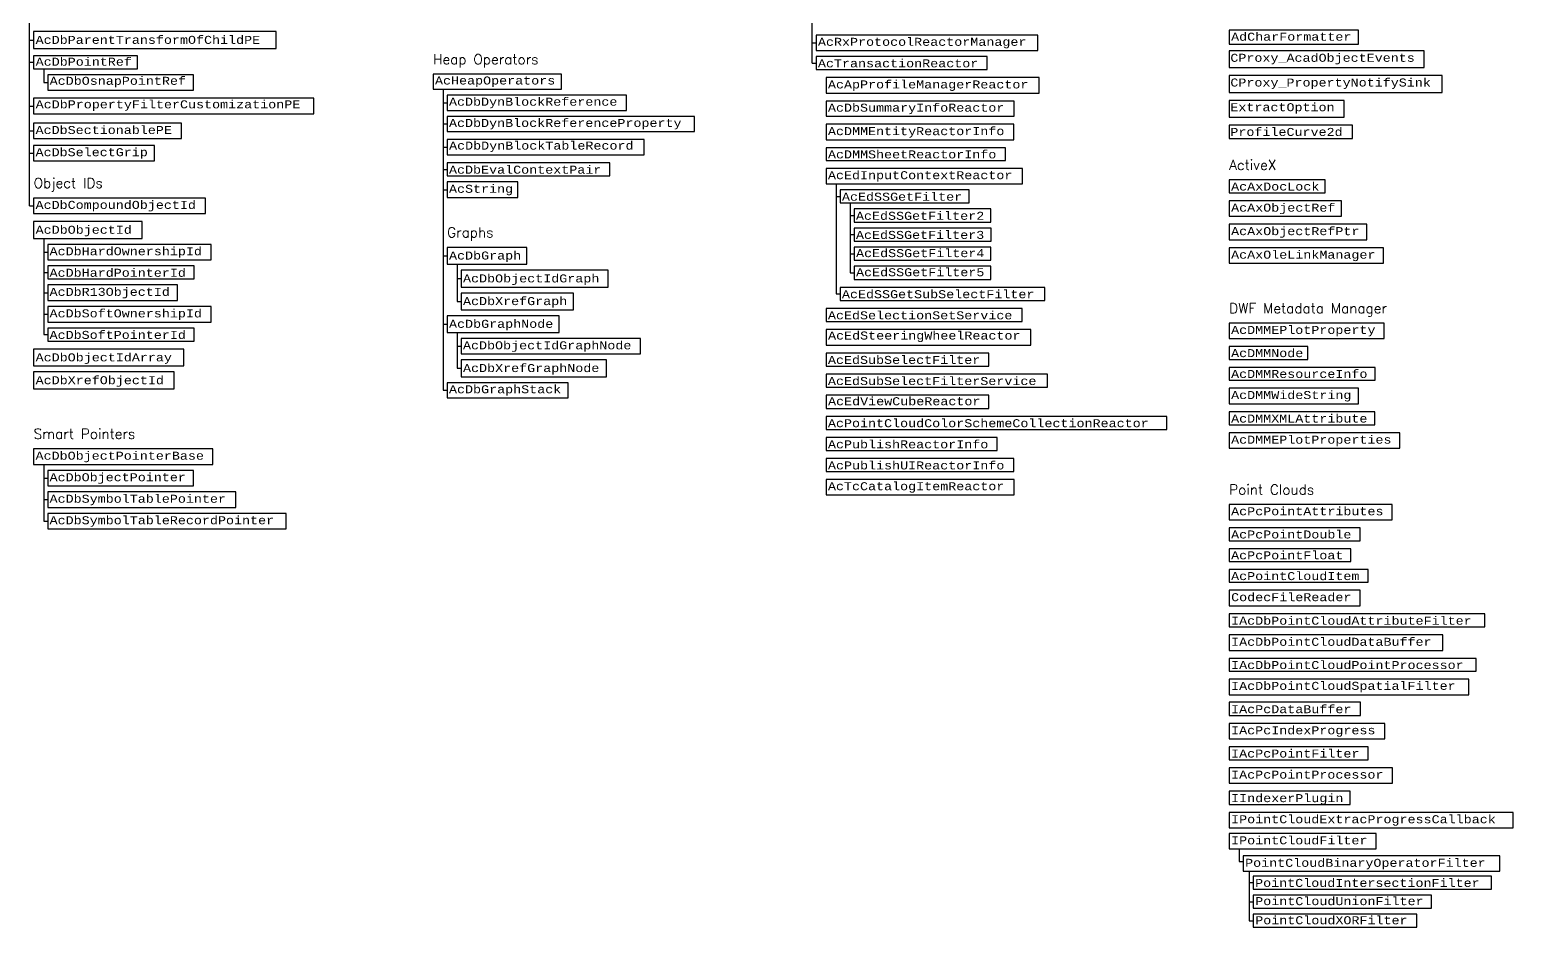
# Model space of a CAD drawing. Header units: inches. Extents: x 349 to 921, y -346 to 10.
# Drawn here: x 429 to 503.1, y -127.9 to -83 of the extents above; entities that cross this region are included whole.
import ezdxf

# ---------------------------------------------------------------- set-up
doc = ezdxf.new("R2010")
doc.units = ezdxf.units.IN
doc.header["$MEASUREMENT"] = 0
for name, color, linetype in [('ObjectARX 2009 Unmanaged classes', 7, 'Continuous'), ('ObjectARX 2010 Unmanaged classes', 7, 'Continuous'), ('Unmanaged classes', 7, 'Continuous'), ('Unmanaged classes w .NET Wrappers', 3, 'Continuous')]:
    doc.layers.add(name, color=color, linetype=linetype)
doc.styles.add('Categories', font='romanc.shx', dxfattribs={"height": 0.5})
doc.styles.get("Standard").update_dxf_attribs({"font": 'cour.ttf'})
doc.styles.add('Unmanaged', font='cour.ttf', dxfattribs={"height": 0.2})

msp = doc.modelspace()

# ---------------------------------------------------------------- linework, layer by layer
for p, q in [((428.968, -91.815), (428.968, -0.743)), ((468.078, -84.679), (468.078, -0.743)), ((428.968, -83.531), (429.168, -83.531)), ((468.078, -83.671), (468.278, -83.671)), ((428.968, -84.642), (429.168, -84.642)), ((429.668, -84.969), (429.668, -85.657)), ((468.078, -84.679), (468.278, -84.679)), ((429.668, -85.657), (429.868, -85.657)), ((449.634, -85.985), (449.634, -101.039)), ((449.634, -86.666), (449.834, -86.666)), ((428.968, -86.832), (429.168, -86.832)), ((428.968, -88.072), (429.168, -88.072)), ((449.634, -87.727), (449.834, -87.727)), ((449.634, -88.888), (449.834, -88.888)), ((428.968, -89.183), (429.168, -89.183)), ((449.634, -89.996), (449.834, -89.996)), ((449.634, -91.011), (449.834, -91.011)), ((469.278, -90.719), (469.278, -96.22)), ((428.968, -91.815), (429.168, -91.815)), ((428.968, -91.815), (429.168, -91.815)), ((469.278, -91.347), (469.478, -91.347)), ((469.978, -91.674), (469.978, -95.166)), ((469.978, -92.301), (470.178, -92.301)), ((429.668, -93.446), (429.668, -98.254)), ((469.978, -93.256), (470.178, -93.256)), ((429.668, -94.133), (429.868, -94.133)), ((449.634, -94.316), (449.834, -94.316)), ((450.334, -94.734), (450.334, -96.594)), ((469.978, -94.211), (470.178, -94.211)), ((429.668, -95.149), (429.868, -95.149)), ((450.334, -95.455), (450.534, -95.455)), ((469.978, -95.166), (470.178, -95.166)), ((429.668, -96.164), (429.868, -96.164)), ((469.278, -96.22), (469.478, -96.22)), ((450.334, -96.594), (450.534, -96.594)), ((429.668, -97.239), (429.868, -97.239)), ((449.634, -97.73), (449.834, -97.73)), ((429.668, -98.254), (429.868, -98.254)), ((450.334, -98.148), (450.334, -99.941)), ((450.334, -98.835), (450.534, -98.835)), ((450.334, -99.941), (450.534, -99.941)), ((449.634, -101.039), (449.834, -101.039)), ((429.668, -104.742), (429.668, -107.581)), ((429.668, -105.43), (429.868, -105.43)), ((429.668, -106.505), (429.868, -106.505)), ((429.668, -107.581), (429.868, -107.581)), ((489.431, -123.968), (489.431, -124.596)), ((489.431, -124.596), (489.631, -124.596)), ((489.931, -125.07), (489.931, -127.558)), ((489.931, -125.649), (490.131, -125.649)), ((489.931, -126.603), (490.131, -126.603)), ((489.931, -127.558), (490.131, -127.558))]:
    msp.add_line(p, q)
for points in [[(488.931, -83.035), (488.931, -83.729), (495.389, -83.729), (495.389, -83.035)], [(429.168, -83.11), (429.168, -83.953), (441.285, -83.953), (441.285, -83.11)], [(468.278, -83.29), (468.278, -84.052), (479.357, -84.052), (479.357, -83.29)], [(429.168, -84.314), (429.168, -84.969), (434.365, -84.969), (434.365, -84.314)], [(468.278, -84.352), (468.278, -85.006), (476.836, -85.006), (476.836, -84.352)], [(488.931, -84.075), (488.931, -84.91), (498.681, -84.91), (498.681, -84.075)], [(429.868, -85.269), (429.868, -86.044), (437.166, -86.044), (437.166, -85.269)], [(449.134, -85.244), (449.134, -85.985), (455.56, -85.985), (455.56, -85.244)], [(468.778, -85.406), (468.778, -86.182), (479.437, -86.182), (479.437, -85.406)], [(488.931, -85.31), (488.931, -86.145), (499.572, -86.145), (499.572, -85.31)], [(429.168, -86.444), (429.168, -87.22), (443.174, -87.22), (443.174, -86.444)], [(449.834, -86.285), (449.834, -87.046), (458.798, -87.046), (458.798, -86.285)], [(468.778, -86.582), (468.778, -87.343), (478.176, -87.343), (478.176, -86.582)], [(488.931, -86.545), (488.931, -87.381), (494.67, -87.381), (494.67, -86.545)], [(449.834, -87.346), (449.834, -88.107), (462.195, -88.107), (462.195, -87.346)], [(429.168, -87.685), (429.168, -88.46), (436.556, -88.46), (436.556, -87.685)], [(468.778, -87.743), (468.778, -88.518), (478.166, -88.518), (478.166, -87.743)], [(488.931, -87.781), (488.931, -88.461), (495.095, -88.461), (495.095, -87.781)], [(429.168, -88.795), (429.168, -89.57), (435.205, -89.57), (435.205, -88.795)], [(449.834, -88.507), (449.834, -89.268), (459.681, -89.268), (459.681, -88.507)], [(468.778, -88.918), (468.778, -89.558), (477.746, -89.558), (477.746, -88.918)], [(449.834, -89.668), (449.834, -90.323), (457.972, -90.323), (457.972, -89.668)], [(468.778, -89.958), (468.778, -90.719), (478.596, -90.719), (478.596, -89.958)], [(449.834, -90.623), (449.834, -91.398), (453.363, -91.398), (453.363, -90.623)], [(469.478, -91.019), (469.478, -91.674), (475.935, -91.674), (475.935, -91.019)], [(488.931, -90.525), (488.931, -91.165), (493.728, -91.165), (493.728, -90.525)], [(429.168, -91.428), (429.168, -92.203), (437.754, -92.203), (437.754, -91.428)], [(429.168, -91.428), (429.168, -92.203), (437.754, -92.203), (437.754, -91.428)], [(488.931, -91.565), (488.931, -92.341), (494.549, -92.341), (494.549, -91.565)], [(429.168, -92.603), (429.168, -93.446), (434.588, -93.446), (434.588, -92.603)], [(470.178, -91.974), (470.178, -92.629), (477.01, -92.629), (477.01, -91.974)], [(470.178, -92.929), (470.178, -93.583), (477.025, -93.583), (477.025, -92.929)], [(488.931, -92.741), (488.931, -93.516), (495.809, -93.516), (495.809, -92.741)], [(429.868, -93.746), (429.868, -94.521), (438.034, -94.521), (438.034, -93.746)], [(449.834, -93.898), (449.834, -94.734), (453.827, -94.734), (453.827, -93.898)], [(470.178, -93.883), (470.178, -94.538), (477.01, -94.538), (477.01, -93.883)], [(488.931, -93.916), (488.931, -94.692), (496.649, -94.692), (496.649, -93.916)], [(429.868, -94.821), (429.868, -95.476), (437.194, -95.476), (437.194, -94.821)], [(470.178, -94.838), (470.178, -95.493), (477.01, -95.493), (477.01, -94.838)], [(450.534, -95.034), (450.534, -95.877), (457.891, -95.877), (457.891, -95.034)], [(429.868, -95.776), (429.868, -96.551), (436.354, -96.551), (436.354, -95.776)], [(450.534, -96.177), (450.534, -97.012), (456.153, -97.012), (456.153, -96.177)], [(469.478, -95.893), (469.478, -96.548), (479.717, -96.548), (479.717, -95.893)], [(429.868, -96.851), (429.868, -97.627), (438.034, -97.627), (438.034, -96.851)], [(468.778, -96.948), (468.778, -97.602), (478.582, -97.602), (478.582, -96.948)], [(449.834, -97.312), (449.834, -98.148), (455.443, -98.148), (455.443, -97.312)], [(488.931, -97.692), (488.931, -98.453), (496.671, -98.453), (496.671, -97.692)], [(429.868, -97.927), (429.868, -98.581), (437.194, -98.581), (437.194, -97.927)], [(450.534, -98.448), (450.534, -99.223), (459.498, -99.223), (459.498, -98.448)], [(468.778, -98.002), (468.778, -98.778), (479.017, -98.778), (479.017, -98.002)], [(429.168, -98.981), (429.168, -99.824), (436.674, -99.824), (436.674, -98.981)], [(468.778, -99.178), (468.778, -99.832), (476.916, -99.832), (476.916, -99.178)], [(488.931, -98.853), (488.931, -99.493), (492.853, -99.493), (492.853, -98.853)], [(450.534, -99.523), (450.534, -100.359), (457.804, -100.359), (457.804, -99.523)], [(488.931, -99.893), (488.931, -100.533), (496.219, -100.533), (496.219, -99.893)], [(429.168, -100.124), (429.168, -100.967), (436.189, -100.967), (436.189, -100.124)], [(449.834, -100.659), (449.834, -101.42), (455.891, -101.42), (455.891, -100.659)], [(468.778, -100.232), (468.778, -100.887), (479.842, -100.887), (479.842, -100.232)], [(468.778, -101.287), (468.778, -101.942), (476.916, -101.942), (476.916, -101.287)], [(488.931, -100.933), (488.931, -101.709), (495.401, -101.709), (495.401, -100.933)], [(468.778, -102.342), (468.778, -102.996), (485.805, -102.996), (485.805, -102.342)], [(488.931, -102.109), (488.931, -102.763), (496.214, -102.763), (496.214, -102.109)], [(468.778, -103.396), (468.778, -104.051), (477.326, -104.051), (477.326, -103.396)], [(488.931, -103.163), (488.931, -103.939), (497.458, -103.939), (497.458, -103.163)], [(429.168, -103.967), (429.168, -104.742), (438.132, -104.742), (438.132, -103.967)], [(468.778, -104.451), (468.778, -105.106), (478.166, -105.106), (478.166, -104.451)], [(429.868, -105.042), (429.868, -105.818), (437.166, -105.818), (437.166, -105.042)], [(468.778, -105.506), (468.778, -106.267), (478.176, -106.267), (478.176, -105.506)], [(429.868, -106.118), (429.868, -106.893), (439.267, -106.893), (439.267, -106.118)], [(488.931, -106.757), (488.931, -107.518), (497.083, -107.518), (497.083, -106.757)], [(429.868, -107.193), (429.868, -107.968), (441.788, -107.968), (441.788, -107.193)], [(488.931, -107.918), (488.931, -108.558), (495.478, -108.558), (495.478, -107.918)], [(488.931, -108.958), (488.931, -109.598), (495.012, -109.598), (495.012, -108.958)], [(488.931, -109.998), (488.931, -110.639), (495.869, -110.639), (495.869, -109.998)], [(488.931, -111.039), (488.931, -111.814), (495.477, -111.814), (495.477, -111.039)], [(488.931, -112.214), (488.931, -112.869), (501.715, -112.869), (501.715, -112.214)], [(488.931, -113.269), (488.931, -114.044), (499.61, -114.044), (499.61, -113.269)], [(488.931, -114.444), (488.931, -115.085), (501.272, -115.085), (501.272, -114.444)], [(488.931, -115.485), (488.931, -116.27), (500.903, -116.27), (500.903, -115.485)], [(488.931, -116.638), (488.931, -117.292), (495.498, -117.292), (495.498, -116.638)], [(488.931, -117.692), (488.931, -118.468), (496.714, -118.468), (496.714, -117.692)], [(488.931, -118.868), (488.931, -119.508), (495.884, -119.508), (495.884, -118.868)], [(488.931, -119.908), (488.931, -120.683), (497.09, -120.683), (497.09, -119.908)], [(488.931, -121.083), (488.931, -121.738), (494.975, -121.738), (494.975, -121.083)], [(488.931, -122.138), (488.931, -122.914), (503.133, -122.914), (503.133, -122.138)], [(488.931, -123.193), (488.931, -123.968), (496.282, -123.968), (496.282, -123.193)], [(489.631, -124.318), (489.631, -125.07), (502.46, -125.07), (502.46, -124.318)], [(490.131, -125.321), (490.131, -125.976), (502.047, -125.976), (502.047, -125.321)], [(490.131, -126.276), (490.131, -126.931), (499.045, -126.931), (499.045, -126.276)], [(490.131, -127.231), (490.131, -127.885), (498.317, -127.885), (498.317, -127.231)]]:
    msp.add_lwpolyline(points, close=True)

# ---------------------------------------------------------------- texts
at = {"color": 1, "char_height": 0.5, "attachment_point": 1, "style": 'Categories'}
for s, insert, width in [('Heap Operators', (449.134, -84.244), 6.42598), ('ActiveX', (488.931, -89.525), 4.79624), ('Object IDs', (429.168, -90.428), 5.41932), ('Graphs', (449.834, -92.898), 4.77846), ('DWF Metadata Manager', (488.931, -96.689), 10.99971), ('Smart Pointers', (429.168, -102.967), 8.96376), ('Point Clouds', (488.931, -105.754), 10.99971)]:
    msp.add_mtext(s, dxfattribs=dict(at, insert=insert, width=width))
at = {"layer": 'ObjectARX 2009 Unmanaged classes', "char_height": 0.4, "attachment_point": 1}
for s, insert in [('{\\Fcourier new;AcDbPointRef}', (429.268, -84.414)), ('{\\Fcourier new;AcDbOsnapPointRef}', (429.968, -85.369)), ('{\\Fcourier new;AcDbPropertyFilterCustomizationPE}', (429.268, -86.544)), ('{\\Fcourier new;AcDbDynBlockTableRecord}', (449.934, -88.607)), ('{\\Fcourier new;AcEdSSGetFilter4}', (470.278, -93.983)), ('{\\Fcourier new|c0;AcEdSSGetFilter5}', (470.278, -94.938)), ('{\\Fcourier new;AcEdSteeringWheelReactor}', (468.878, -98.102)), ('{\\Fcourier new;AcEdViewCubeReactor}', (468.878, -101.387)), ('{\\Fcourier new|c0;PointCloudUnionFilter}', (490.231, -126.376)), ('{\\Fcourier new|c0;PointCloudXORFilter}', (490.231, -127.331))]:
    msp.add_mtext(s, dxfattribs=dict(at, insert=insert))
at = {"layer": 'ObjectARX 2010 Unmanaged classes', "style": 'Unmanaged'}
msp.add_text('AcDbCompoundObjectId', height=0.4, dxfattribs=at).set_placement((429.263, -91.971))
at = {"layer": 'Unmanaged classes', "style": 'Unmanaged'}
for s, p in [('AcDbParentTransformOfChildPE', (429.266, -83.722)), ('AcRxProtocolReactorManager', (468.372, -83.82)), ('AdCharFormatter', (489.026, -83.564)), ('AcTransactionReactor', (468.372, -84.895)), ('CProxy_AcadObjectEvents', (488.988, -84.618)), ('AcHeapOperators', (449.229, -85.753)), ('AcApProfileManagerReactor', (468.872, -85.95)), ('CProxy_PropertyNotifySink', (488.988, -85.854)), ('AcDbDynBlockReference', (449.929, -86.814)), ('AcDbSummaryInfoReactor', (468.872, -87.111)), ('AcDbDynBlockReferenceProperty', (449.929, -87.875)), ('AcDbSectionablePE', (429.263, -88.228)), ('AcDMMEntityReactorInfo', (468.872, -88.286)), ('AcDbSelectGrip', (429.263, -89.338)), ('AcDMMSheetReactorInfo', (468.872, -89.447)), ('AcDbEvalContextPair', (449.929, -90.212)), ('AcEdInputContextReactor', (468.872, -90.487)), ('AcString', (449.929, -91.166)), ('AcEdSSGetFilter', (469.572, -91.563)), ('AcAxDocLock', (489.026, -91.054)), ('AcAxObjectRef', (489.026, -92.109)), ('AcEdSSGetFilter2', (470.272, -92.517)), ('AcEdSSGetFilter3', (470.272, -93.472)), ('AcAxObjectRefPtr', (489.026, -93.284)), ('AcDbHardOwnershipId', (429.963, -94.289)), ('AcAxOleLinkManager', (489.026, -94.46)), ('AcDbHardPointerId', (429.963, -95.365)), ('AcDbR13ObjectId', (429.963, -96.319)), ('AcEdSSGetSubSelectFilter', (469.572, -96.436)), ('AcDbSoftOwnershipId', (429.963, -97.395)), ('AcEdSelectionSetService', (468.872, -97.491)), ('AcDMMEPlotProperty', (489.026, -98.221)), ('AcDbSoftPointerId', (429.963, -98.47)), ('AcDbObjectIdGraphNode', (450.629, -98.991)), ('AcEdSubSelectFilter', (468.872, -99.721)), ('AcDMMNode', (489.026, -99.382)), ('AcDMMResourceInfo', (489.026, -100.422)), ('AcDbGraphStack', (449.929, -101.188)), ('AcEdSubSelectFilterService', (468.872, -100.776)), ('AcDMMWideString', (489.026, -101.477)), ('AcDMMXMLAttribute', (489.026, -102.652)), ('AcPointCloudColorSchemeCollectionReactor', (468.872, -102.885)), ('AcPublishReactorInfo', (468.872, -103.94)), ('AcDMMEPlotProperties', (489.026, -103.707)), ('AcDbObjectPointerBase', (429.263, -104.51)), ('AcPublishUIReactorInfo', (468.872, -104.995)), ('AcDbObjectPointer', (429.963, -105.586)), ('AcTcCatalogItemReactor', (468.872, -106.035)), ('AcDbSymbolTablePointer', (429.963, -106.661)), ('AcDbSymbolTableRecordPointer', (429.963, -107.736)), ('AcPcPointAttributes', (489.026, -107.286)), ('AcPcPointDouble', (489.026, -108.447)), ('AcPcPointFloat', (489.026, -109.487)), ('AcPointCloudItem', (489.026, -110.527)), ('CodecFileReader', (489.026, -111.582)), ('IAcDbPointCloudAttributeFilter', (489.026, -112.758)), ('IAcDbPointCloudDataBuffer', (489.026, -113.812)), ('IAcDbPointCloudPointProcessor', (489.026, -114.973)), ('IAcDbPointCloudSpatialFilter', (489.026, -116.014)), ('IAcPcDataBuffer', (489.026, -117.181)), ('IAcPcIndexProgress', (489.026, -118.236)), ('IAcPcPointFilter', (489.026, -119.397)), ('IAcPcPointProcessor', (489.026, -120.451)), ('IIndexerPlugin', (489.026, -121.627)), ('IPointCloudFilter', (489.026, -123.736)), ('PointCloudBinaryOperatorFilter', (489.726, -124.861)), ('PointCloudIntersectionFilter', (490.226, -125.865))]:
    msp.add_text(s, height=0.4, dxfattribs=at).set_placement(p)
at = {"layer": 'Unmanaged classes w .NET Wrappers', "style": 'Unmanaged'}
for s, p in [('ExtractOption', (488.988, -87.089)), ('ProfileCurve2d', (488.988, -88.324)), ('AcDbObjectId', (429.266, -93.215)), ('AcDbGraph', (449.931, -94.503)), ('AcDbObjectIdGraph', (450.631, -95.646)), ('AcDbXrefGraph', (450.631, -96.781)), ('AcDbGraphNode', (449.931, -97.917)), ('AcDbObjectIdArray', (429.266, -99.593)), ('AcDbXrefGraphNode', (450.631, -100.128)), ('AcDbXrefObjectId', (429.266, -100.736)), ('IPointCloudExtracProgressCallback', (489.026, -122.682))]:
    msp.add_text(s, height=0.4, dxfattribs=at).set_placement(p)

doc.saveas('drawing.dxf')
